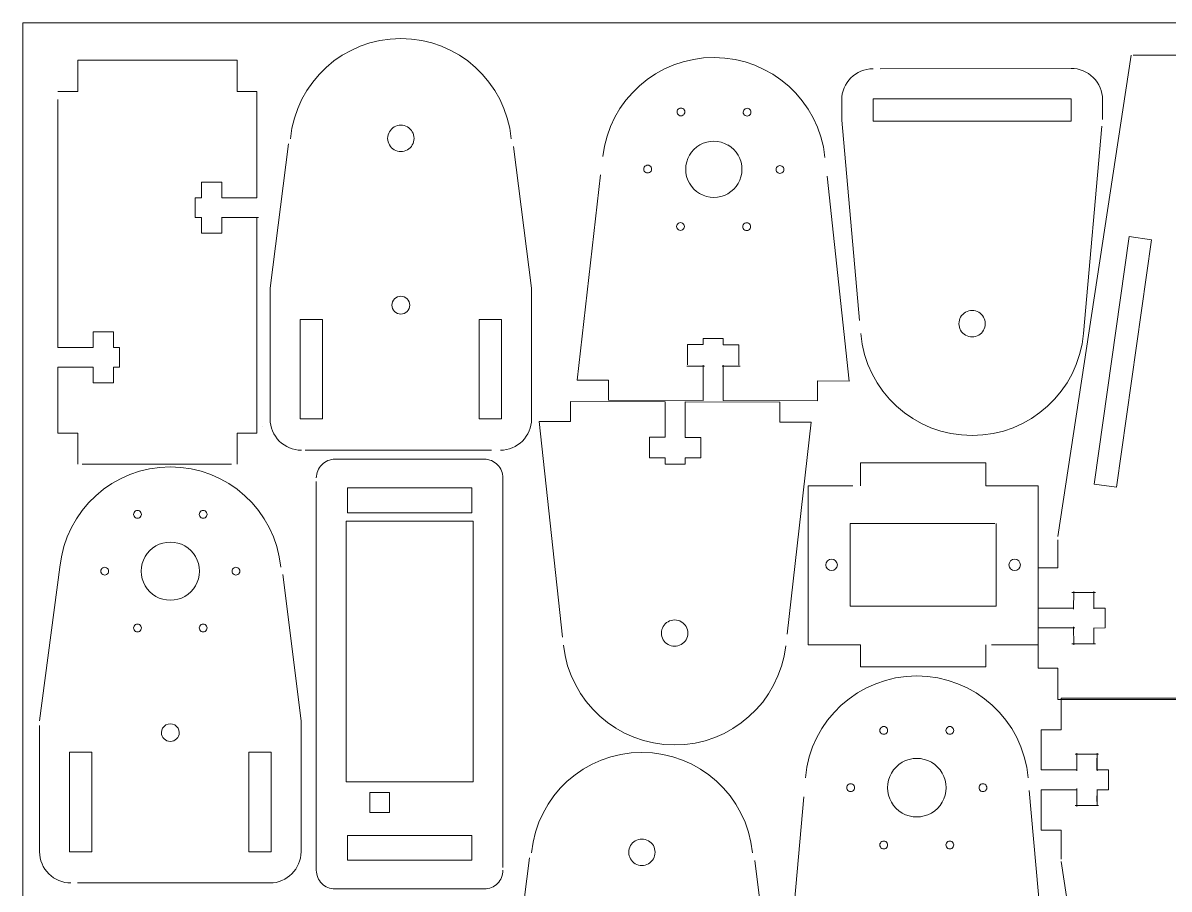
# Model space of a CAD drawing. Header units: centimetres. Extents: x -14.4 to 14.4, y -14.4 to 14.4.
# Drawn here: x -14.45 to 3.75, y 0.7 to 14.45 of the extents above; entities that cross this region are included whole.
import ezdxf

# ---------------------------------------------------------------- set-up
doc = ezdxf.new("R2010")
doc.units = ezdxf.units.CM
doc.header["$MEASUREMENT"] = 0
doc.layers.add('Ebene 1', color=7, linetype='Continuous')

msp = doc.modelspace()

# ---------------------------------------------------------------- linework, layer by layer
at = {"layer": 'Ebene 1', "lineweight": 9}
for points in [[(14.4498, 14.4498), (14.4498, 14.4498), (-14.4498, 14.4498), (-14.4498, 14.4498)], [(-14.4498, 14.4498), (-14.4498, 14.4498), (-14.4498, -14.4498), (-14.4498, -14.4498)], [(-8.44998, 14.20189), (-9.35711, 14.20189), (-10.11599, 13.51271), (-10.2029, 12.60966)], [(-6.69696, 12.60966), (-6.78398, 13.51271), (-7.54266, 14.20189), (-8.44998, 14.20189)], [(-13.58041, 13.36117), (-13.58041, 13.36117), (-13.58041, 13.8559), (-13.58041, 13.8559)], [(-13.58041, 13.8559), (-13.58041, 13.8559), (-11.049, 13.8559), (-11.049, 13.8559)], [(-11.049, 13.8559), (-11.049, 13.8559), (-11.049, 13.36117), (-11.049, 13.36117)], [(-5.24502, 12.3279), (-5.14188, 13.22656), (-4.37971, 13.90379), (-3.47518, 13.90061)], [(-3.47518, 13.90061), (-2.57074, 13.89742), (-1.81336, 13.21461), (-1.71658, 12.31535)], [(3.14552, 13.94023), (3.14552, 13.94023), (1.98242, 6.29751), (1.98242, 6.29751)], [(6.70553, 13.94023), (6.70553, 13.94023), (3.17559, 13.94023), (3.17559, 13.94023)], [(-0.95412, 13.72239), (-1.22912, 13.72239), (-1.45174, 13.49877), (-1.45174, 13.22377)], [(2.18961, 13.72866), (2.18961, 13.72866), (-0.83843, 13.72229), (-0.83843, 13.72229)], [(2.54286, 13.5829), (2.44907, 13.67649), (2.32203, 13.72886), (2.18961, 13.72866)], [(2.68922, 13.23004), (2.68922, 13.36246), (2.63655, 13.48941), (2.54286, 13.5829)], [(-13.89453, 13.36117), (-13.89453, 13.36117), (-13.58041, 13.36117), (-13.58041, 13.36117)], [(-11.049, 13.36117), (-11.049, 13.36117), (-10.73487, 13.36117), (-10.73487, 13.36117)], [(-10.73487, 13.36117), (-10.73487, 13.36117), (-10.73487, 11.67296), (-10.73487, 11.67296)], [(-13.89453, 9.29847), (-13.89453, 9.29847), (-13.89453, 13.23144), (-13.89453, 13.23144)], [(-4.03413, 13.09046), (-4.01491, 13.10151), (-3.99132, 13.10131), (-3.9723, 13.09046)], [(-1.45174, 13.22377), (-1.45174, 13.22377), (-1.45174, 12.90606), (-1.45174, 12.90606)], [(-0.95223, 13.24707), (-0.95223, 13.24707), (2.18971, 13.24707), (2.18971, 13.24707)], [(-0.95223, 12.88993), (-0.95223, 12.88993), (-0.95223, 13.24707), (-0.95223, 13.24707)], [(2.18971, 13.24707), (2.18971, 13.24707), (2.18971, 12.88993), (2.18971, 12.88993)], [(2.68922, 12.91443), (2.68922, 12.91443), (2.68922, 13.23004), (2.68922, 13.23004)], [(-4.03443, 12.98332), (-4.05354, 12.99448), (-4.06529, 13.01489), (-4.06519, 13.03699)], [(-4.06519, 13.03699), (-4.06519, 13.05919), (-4.05324, 13.0795), (-4.03413, 13.09046)], [(-3.9726, 12.98313), (-3.99181, 12.97227), (-4.01541, 12.97227), (-4.03443, 12.98313)], [(-4.03413, 13.09046), (-4.03413, 13.09046), (-4.03413, 13.09046), (-4.03413, 13.09046)], [(-4.03413, 13.09046), (-4.03413, 13.09046), (-4.03413, 13.09046), (-4.03413, 13.09046)], [(-3.94153, 13.03659), (-3.94163, 13.01459), (-3.95348, 12.99418), (-3.9726, 12.98313)], [(-3.9723, 13.09026), (-3.95318, 13.07911), (-3.94143, 13.05869), (-3.94153, 13.03659)], [(-2.98443, 12.97964), (-3.00344, 12.99079), (-3.01519, 13.0112), (-3.01509, 13.03331)], [(-3.01509, 13.03331), (-3.01499, 13.05551), (-3.00314, 13.07572), (-2.98403, 13.08677)], [(-2.9226, 12.97944), (-2.94171, 12.96829), (-2.96531, 12.96859), (-2.98443, 12.97944)], [(-2.98403, 13.08677), (-2.96481, 13.09782), (-2.94132, 13.09762), (-2.9222, 13.08677)], [(-2.98403, 13.08677), (-2.98403, 13.08677), (-2.98403, 13.08677), (-2.98403, 13.08677)], [(-2.98403, 13.08677), (-2.98403, 13.08677), (-2.98403, 13.08677), (-2.98403, 13.08677)], [(-2.89143, 13.03291), (-2.89153, 13.0109), (-2.90338, 12.99039), (-2.9226, 12.97944)], [(-2.9222, 13.08647), (-2.90308, 13.07542), (-2.89133, 13.05491), (-2.89143, 13.03291)], [(-8.55472, 12.79834), (-8.61954, 12.7609), (-8.65947, 12.6916), (-8.65937, 12.61663)], [(-8.34514, 12.79834), (-8.40996, 12.83587), (-8.48991, 12.83587), (-8.55472, 12.79834)], [(-8.2405, 12.61663), (-8.2404, 12.6916), (-8.28033, 12.7609), (-8.34514, 12.79834)], [(-1.45174, 12.90606), (-1.45174, 12.90606), (-1.16808, 9.72729), (-1.16808, 9.72729)], [(2.18971, 12.88993), (2.18971, 12.88993), (-0.95223, 12.88993), (-0.95223, 12.88993)], [(2.38684, 9.51701), (2.38684, 9.51701), (2.67996, 12.81028), (2.67996, 12.81028)], [(-8.65937, 12.61663), (-8.65947, 12.54176), (-8.61954, 12.47256), (-8.55472, 12.43513)], [(-8.65937, 12.61663), (-8.65937, 12.61663), (-8.65937, 12.61663), (-8.65937, 12.61663)], [(-8.65937, 12.61663), (-8.65937, 12.61663), (-8.65937, 12.61663), (-8.65937, 12.61663)], [(-8.34514, 12.43513), (-8.28033, 12.47256), (-8.2404, 12.54176), (-8.2405, 12.61663)], [(-3.70358, 12.51318), (-3.56508, 12.59254), (-3.39473, 12.59194), (-3.25683, 12.5106)], [(-10.23526, 12.52961), (-10.23526, 12.52961), (-10.5245, 10.23835), (-10.5245, 10.23835)], [(-8.55472, 12.43513), (-8.48991, 12.39749), (-8.40996, 12.39749), (-8.34514, 12.43513)], [(-6.37537, 10.23835), (-6.37537, 10.23835), (-6.65923, 12.4867), (-6.65923, 12.4867)], [(-3.92829, 12.12708), (-3.92779, 12.28668), (-3.84207, 12.43393), (-3.70358, 12.51318)], [(-3.70358, 12.51318), (-3.70358, 12.51318), (-3.70358, 12.51318), (-3.70358, 12.51318)], [(-3.70358, 12.51318), (-3.70358, 12.51318), (-3.70358, 12.51318), (-3.70358, 12.51318)], [(-3.25683, 12.51159), (-3.11884, 12.43134), (-3.03421, 12.28359), (-3.03481, 12.12399)], [(-4.56241, 12.18293), (-4.5432, 12.19378), (-4.5196, 12.19378), (-4.50058, 12.18293)], [(-5.65244, 8.77844), (-5.65244, 8.77844), (-5.27868, 12.03528), (-5.27868, 12.03528)], [(-4.56271, 12.0758), (-4.58183, 12.08695), (-4.59358, 12.10736), (-4.59348, 12.12947)], [(-4.59348, 12.12947), (-4.59338, 12.15147), (-4.58153, 12.17188), (-4.56241, 12.18293)], [(-4.50088, 12.0756), (-4.5201, 12.06445), (-4.5437, 12.06475), (-4.56271, 12.0756)], [(-4.56241, 12.18293), (-4.56241, 12.18293), (-4.56241, 12.18293), (-4.56241, 12.18293)], [(-4.56241, 12.18293), (-4.56241, 12.18293), (-4.56241, 12.18293), (-4.56241, 12.18293)], [(-4.46982, 12.12907), (-4.46992, 12.10686), (-4.48177, 12.08655), (-4.50088, 12.0756)], [(-4.50058, 12.18273), (-4.48147, 12.17158), (-4.46972, 12.15117), (-4.46982, 12.12907)], [(-3.70626, 11.73937), (-3.84426, 11.81972), (-3.92889, 11.96747), (-3.92829, 12.12708)], [(-3.03481, 12.12399), (-3.0353, 11.96429), (-3.12103, 11.81713), (-3.25952, 11.73778)], [(-2.46261, 12.06823), (-2.48173, 12.07938), (-2.49348, 12.09989), (-2.49338, 12.122)], [(-2.49338, 12.122), (-2.49338, 12.1442), (-2.48143, 12.16451), (-2.46221, 12.17546)], [(-2.40078, 12.06813), (-2.4199, 12.05708), (-2.4435, 12.05708), (-2.46261, 12.06813)], [(-2.46221, 12.17546), (-2.443, 12.18661), (-2.4194, 12.18661), (-2.40029, 12.17546)], [(-2.46221, 12.17546), (-2.46221, 12.17546), (-2.46221, 12.17546), (-2.46221, 12.17546)], [(-2.46221, 12.17546), (-2.46221, 12.17546), (-2.46221, 12.17546), (-2.46221, 12.17546)], [(-2.36952, 12.1216), (-2.36962, 12.0994), (-2.38147, 12.07909), (-2.40078, 12.06813)], [(-2.40029, 12.17536), (-2.38117, 12.16421), (-2.36942, 12.1437), (-2.36952, 12.1216)], [(-1.68462, 12.01795), (-1.68462, 12.01795), (-1.33465, 8.76311), (-1.33465, 8.76311)], [(-11.29353, 11.92028), (-11.29353, 11.92028), (-11.61502, 11.92028), (-11.61502, 11.92028)], [(-11.61502, 11.92028), (-11.61502, 11.92028), (-11.61502, 11.67296), (-11.61502, 11.67296)], [(-11.29353, 11.67296), (-11.29353, 11.67296), (-11.29353, 11.92028), (-11.29353, 11.92028)], [(-11.61502, 11.67296), (-11.61502, 11.67296), (-11.71399, 11.67296), (-11.71399, 11.67296)], [(-11.71399, 11.67296), (-11.71399, 11.67296), (-11.71399, 11.35884), (-11.71399, 11.35884)], [(-10.73487, 11.67296), (-10.73487, 11.67296), (-11.29353, 11.67296), (-11.29353, 11.67296)], [(-3.25952, 11.73778), (-3.39801, 11.65853), (-3.56837, 11.65913), (-3.70626, 11.74047)], [(-11.71399, 11.35884), (-11.71399, 11.35884), (-11.61502, 11.35884), (-11.61502, 11.35884)], [(-11.61502, 11.35884), (-11.61502, 11.35884), (-11.61502, 11.11142), (-11.61502, 11.11142)], [(-11.29512, 11.36014), (-11.29512, 11.36014), (-10.70998, 11.36014), (-10.70998, 11.36014)], [(-11.29353, 11.11142), (-11.29353, 11.11142), (-11.29353, 11.35884), (-11.29353, 11.35884)], [(-11.29353, 11.35884), (-11.29353, 11.35884), (-10.73487, 11.35884), (-10.73487, 11.35884)], [(-10.73487, 11.35884), (-10.73487, 11.35884), (-10.73487, 7.93783), (-10.73487, 7.93783)], [(-4.0405, 11.27162), (-4.02138, 11.28277), (-3.99779, 11.28277), (-3.97867, 11.27162)], [(-11.61502, 11.11142), (-11.61502, 11.11142), (-11.29353, 11.11142), (-11.29353, 11.11142)], [(-4.041, 11.16449), (-4.06011, 11.17554), (-4.07186, 11.19605), (-4.07176, 11.21816)], [(-4.07176, 11.21816), (-4.07166, 11.24036), (-4.05972, 11.26067), (-4.0405, 11.27162)], [(-3.97907, 11.16429), (-3.99829, 11.15324), (-4.02188, 11.15324), (-4.041, 11.16429)], [(-4.0405, 11.27162), (-4.0405, 11.27162), (-4.0405, 11.27162), (-4.0405, 11.27162)], [(-4.0405, 11.27162), (-4.0405, 11.27162), (-4.0405, 11.27162), (-4.0405, 11.27162)], [(-3.94791, 11.21776), (-3.94801, 11.19556), (-3.95985, 11.17525), (-3.97907, 11.16429)], [(-3.97867, 11.27152), (-3.95946, 11.26037), (-3.94771, 11.23996), (-3.94791, 11.21776)], [(-2.9909, 11.16071), (-3.01001, 11.17186), (-3.02176, 11.19237), (-3.02166, 11.21447)], [(-3.02166, 11.21447), (-3.02156, 11.23668), (-3.00972, 11.25699), (-2.9905, 11.26794)], [(-2.92897, 11.16061), (-2.94819, 11.14956), (-2.97178, 11.14956), (-2.9909, 11.16061)], [(-2.9905, 11.26794), (-2.97128, 11.27899), (-2.94769, 11.27899), (-2.92847, 11.26794)], [(-2.9905, 11.26794), (-2.9905, 11.26794), (-2.9905, 11.26794), (-2.9905, 11.26794)], [(-2.9905, 11.26794), (-2.9905, 11.26794), (-2.9905, 11.26794), (-2.9905, 11.26794)], [(-2.89771, 11.21408), (-2.89781, 11.19187), (-2.90975, 11.17156), (-2.92897, 11.16061)], [(-2.92847, 11.26784), (-2.90936, 11.25669), (-2.89761, 11.23618), (-2.89771, 11.21408)], [(3.11127, 11.05686), (3.11127, 11.05686), (2.55899, 7.12758), (2.55899, 7.12758)], [(2.91344, 7.0777), (2.91344, 7.0777), (3.46572, 11.00708), (3.46572, 11.00708)], [(3.46572, 11.00708), (3.46572, 11.00708), (3.11127, 11.05686), (3.11127, 11.05686)], [(-10.5245, 10.23835), (-10.5245, 10.23835), (-10.5245, 8.16075), (-10.5245, 8.16075)], [(-6.37537, 8.16075), (-6.37537, 8.16075), (-6.37537, 10.23835), (-6.37537, 10.23835)], [(-8.44998, 10.10961), (-8.52814, 10.10961), (-8.59156, 10.04619), (-8.59156, 9.96793)], [(-8.3083, 9.96793), (-8.3083, 10.04619), (-8.37173, 10.10961), (-8.44998, 10.10961)], [(-8.59156, 9.96793), (-8.59156, 9.88968), (-8.52814, 9.82635), (-8.44998, 9.82635)], [(-8.59156, 9.96793), (-8.59156, 9.96793), (-8.59156, 9.96793), (-8.59156, 9.96793)], [(-8.59156, 9.96793), (-8.59156, 9.96793), (-8.59156, 9.96793), (-8.59156, 9.96793)], [(-8.44998, 9.82635), (-8.37173, 9.82635), (-8.3083, 9.88968), (-8.3083, 9.96793)], [(0.51385, 9.85632), (0.44893, 9.81869), (0.40911, 9.74939), (0.40931, 9.67442)], [(0.72363, 9.85632), (0.65871, 9.89386), (0.57876, 9.89386), (0.51385, 9.85632)], [(0.82817, 9.67442), (0.82837, 9.74939), (0.78855, 9.81869), (0.72363, 9.85632)], [(-10.05007, 8.16175), (-10.05007, 8.16175), (-10.05007, 9.74262), (-10.05007, 9.74262)], [(-10.05007, 9.74262), (-10.05007, 9.74262), (-9.69533, 9.74262), (-9.69533, 9.74262)], [(-9.69533, 9.74262), (-9.69533, 9.74262), (-9.69533, 8.16175), (-9.69533, 8.16175)], [(-7.20454, 8.16175), (-7.20454, 8.16175), (-7.20454, 9.74262), (-7.20454, 9.74262)], [(-7.20454, 9.74262), (-7.20454, 9.74262), (-6.84979, 9.74262), (-6.84979, 9.74262)], [(-6.84979, 9.74262), (-6.84979, 9.74262), (-6.84979, 8.16175), (-6.84979, 8.16175)], [(0.40931, 9.67442), (0.40911, 9.59945), (0.44893, 9.52995), (0.51385, 9.49242)], [(0.72363, 9.49242), (0.78855, 9.52995), (0.82837, 9.59945), (0.82817, 9.67442)], [(-13.01439, 9.54578), (-13.01439, 9.54578), (-13.33598, 9.54578), (-13.33598, 9.54578)], [(-13.33598, 9.54578), (-13.33598, 9.54578), (-13.33598, 9.29847), (-13.33598, 9.29847)], [(-13.01439, 9.29847), (-13.01439, 9.29847), (-13.01439, 9.54578), (-13.01439, 9.54578)], [(-1.14937, 9.51661), (-1.06762, 8.60092), (-0.30038, 7.8992), (0.61889, 7.8993)], [(0.51385, 9.49242), (0.57876, 9.45488), (0.65871, 9.45488), (0.72363, 9.49242)], [(0.61889, 7.8993), (1.53826, 7.8993), (2.3053, 8.60132), (2.38684, 9.51701)], [(-13.33598, 9.29847), (-13.33598, 9.29847), (-13.89453, 9.29847), (-13.89453, 9.29847)], [(-12.91542, 9.29847), (-12.91542, 9.29847), (-13.01439, 9.29847), (-13.01439, 9.29847)], [(-12.91542, 8.98424), (-12.91542, 8.98424), (-12.91542, 9.29847), (-12.91542, 9.29847)], [(-3.89842, 9.34277), (-3.89842, 9.34277), (-3.89942, 9.01869), (-3.89942, 9.01869)], [(-3.64911, 9.34198), (-3.64911, 9.34198), (-3.89842, 9.34198), (-3.89842, 9.34198)], [(-3.64872, 9.44164), (-3.64872, 9.44164), (-3.64902, 9.34198), (-3.64902, 9.34198)], [(-3.3321, 9.44054), (-3.3321, 9.44054), (-3.64872, 9.44054), (-3.64872, 9.44054)], [(-3.3325, 9.34078), (-3.3325, 9.34078), (-3.3322, 9.44054), (-3.3322, 9.44054)], [(-3.08309, 9.33989), (-3.08309, 9.33989), (-3.3325, 9.33989), (-3.3325, 9.33989)], [(-3.08429, 9.01581), (-3.08429, 9.01581), (-3.08319, 9.33989), (-3.08319, 9.33989)], [(-13.89453, 7.93783), (-13.89453, 7.93783), (-13.89453, 8.98424), (-13.89453, 8.98424)], [(-13.89453, 8.98424), (-13.89453, 8.98424), (-13.33598, 8.98424), (-13.33598, 8.98424)], [(-13.33598, 8.98424), (-13.33598, 8.98424), (-13.33598, 8.73693), (-13.33598, 8.73693)], [(-13.01439, 8.73693), (-13.01439, 8.73693), (-13.01439, 8.98424), (-13.01439, 8.98424)], [(-13.01439, 8.98424), (-13.01439, 8.98424), (-12.91542, 8.98424), (-12.91542, 8.98424)], [(-3.629, 8.99948), (-3.629, 8.99948), (-3.91176, 8.99948), (-3.91176, 8.99948)], [(-3.65021, 9.0178), (-3.65021, 9.0178), (-3.6523, 8.45466), (-3.6523, 8.45466)], [(-3.06388, 8.99997), (-3.06388, 8.99997), (-3.34873, 8.99997), (-3.34873, 8.99997)], [(-3.33559, 8.45357), (-3.33559, 8.45357), (-3.3335, 9.0167), (-3.3335, 9.0167)], [(-13.33598, 8.73693), (-13.33598, 8.73693), (-13.01439, 8.73693), (-13.01439, 8.73693)], [(-5.15382, 8.77665), (-5.15382, 8.77665), (-5.65244, 8.77934), (-5.65244, 8.77934)], [(-5.15502, 8.46004), (-5.15502, 8.46004), (-5.15392, 8.77665), (-5.15392, 8.77665)], [(-1.83327, 8.7649), (-1.83327, 8.7649), (-1.83426, 8.44829), (-1.83426, 8.44829)], [(-1.33465, 8.76311), (-1.33465, 8.76311), (-1.83327, 8.7658), (-1.83327, 8.7658)], [(-5.75529, 8.43664), (-5.75529, 8.43664), (-5.75608, 8.12003), (-5.75608, 8.12003)], [(-4.25257, 8.43306), (-4.25257, 8.43306), (-5.75529, 8.43674), (-5.75529, 8.43674)], [(-3.6522, 8.45466), (-3.6522, 8.45466), (-5.15502, 8.45994), (-5.15502, 8.45994)], [(-4.25327, 8.11644), (-4.25327, 8.11644), (-4.25247, 8.43306), (-4.25247, 8.43306)], [(-3.93596, 8.43226), (-3.93596, 8.43226), (-3.93725, 7.86913), (-3.93725, 7.86913)], [(-2.43463, 8.42868), (-2.43463, 8.42868), (-3.93596, 8.43236), (-3.93596, 8.43236)], [(-1.83436, 8.44829), (-1.83436, 8.44829), (-3.33559, 8.45357), (-3.33559, 8.45357)], [(-2.43543, 8.11206), (-2.43543, 8.11206), (-2.43463, 8.42868), (-2.43463, 8.42868)], [(-10.65413, 8.03411), (-10.65413, 8.03411), (-10.65413, 8.03411), (-10.65413, 8.03411)], [(-10.65413, 8.03411), (-10.65413, 8.03411), (-10.65413, 8.03411), (-10.65413, 8.03411)], [(-10.5245, 8.16075), (-10.5245, 8.02953), (-10.47232, 7.90368), (-10.37963, 7.81088)], [(-9.69533, 8.16175), (-9.69533, 8.16175), (-10.05007, 8.16175), (-10.05007, 8.16175)], [(-6.84979, 8.16175), (-6.84979, 8.16175), (-7.20454, 8.16175), (-7.20454, 8.16175)], [(-6.52024, 7.81088), (-6.42744, 7.90368), (-6.37537, 8.02953), (-6.37537, 8.16075)], [(-6.37537, 8.16075), (-6.37537, 8.16075), (-6.37537, 8.16075), (-6.37537, 8.16075)], [(-6.37537, 8.16075), (-6.37537, 8.16075), (-6.37537, 8.16075), (-6.37537, 8.16075)], [(-6.2547, 8.12132), (-6.2547, 8.12132), (-5.88223, 4.69643), (-5.88223, 4.69643)], [(-5.75608, 8.12003), (-5.75608, 8.12003), (-6.2547, 8.12003), (-6.2547, 8.12003)], [(-4.25387, 7.86992), (-4.25387, 7.86992), (-4.25337, 8.11644), (-4.25337, 8.11644)], [(-1.93682, 8.11087), (-1.93682, 8.11087), (-2.43543, 8.11087), (-2.43543, 8.11087)], [(-2.31934, 4.74292), (-2.31934, 4.74292), (-1.93682, 8.11087), (-1.93682, 8.11087)], [(-13.58041, 7.93783), (-13.58041, 7.93783), (-13.89453, 7.93783), (-13.89453, 7.93783)], [(-13.58041, 7.44309), (-13.58041, 7.44309), (-13.58041, 7.93783), (-13.58041, 7.93783)], [(-10.73487, 7.93783), (-10.73487, 7.93783), (-11.049, 7.93783), (-11.049, 7.93783)], [(-11.049, 7.93783), (-11.049, 7.93783), (-11.049, 7.44309), (-11.049, 7.44309)], [(-4.50397, 7.54644), (-4.50397, 7.54644), (-4.50317, 7.87052), (-4.50317, 7.87052)], [(-4.50317, 7.87052), (-4.50317, 7.87052), (-4.25387, 7.87052), (-4.25387, 7.87052)], [(-3.93725, 7.86913), (-3.93725, 7.86913), (-3.68794, 7.86913), (-3.68794, 7.86913)], [(-3.68794, 7.86853), (-3.68794, 7.86853), (-3.68874, 7.54445), (-3.68874, 7.54445)], [(-10.37963, 7.81088), (-10.28684, 7.71809), (-10.16099, 7.66602), (-10.02976, 7.66602)], [(-9.96933, 7.66602), (-9.96933, 7.66602), (-7.01089, 7.66602), (-7.01089, 7.66602)], [(-6.8701, 7.66602), (-6.73888, 7.66602), (-6.61313, 7.71809), (-6.52024, 7.81088)], [(-9.70479, 7.43563), (-9.64913, 7.49138), (-9.57366, 7.52255), (-9.49501, 7.52255)], [(-9.49501, 7.52255), (-9.49501, 7.52255), (-7.12628, 7.52255), (-7.12628, 7.52255)], [(-9.49501, 7.52255), (-9.49501, 7.52255), (-9.49501, 7.52255), (-9.49501, 7.52255)], [(-9.49501, 7.52255), (-9.49501, 7.52255), (-9.49501, 7.52255), (-9.49501, 7.52255)], [(-7.12628, 7.52255), (-7.04753, 7.52255), (-6.97206, 7.49138), (-6.9164, 7.43563)], [(-4.25466, 7.54584), (-4.25466, 7.54584), (-4.50397, 7.54584), (-4.50397, 7.54584)], [(-4.25496, 7.44608), (-4.25496, 7.44608), (-4.25466, 7.54584), (-4.25466, 7.54584)], [(-3.93805, 7.54505), (-3.93805, 7.54505), (-3.93835, 7.44538), (-3.93835, 7.44538)], [(-3.68874, 7.54445), (-3.68874, 7.54445), (-3.93805, 7.54445), (-3.93805, 7.54445)], [(-1.15195, 7.09741), (-1.15195, 7.09741), (-1.15195, 7.4649), (-1.15195, 7.4649)], [(-1.15195, 7.4649), (-1.15195, 7.4649), (0.83454, 7.4649), (0.83454, 7.4649)], [(0.83454, 7.4649), (0.83454, 7.4649), (0.83454, 7.09741), (0.83454, 7.09741)], [(-13.86267, 5.80826), (-13.77565, 6.7112), (-13.01698, 7.40038), (-12.10965, 7.40038)], [(-11.1393, 7.44309), (-11.1393, 7.44309), (-13.51002, 7.44309), (-13.51002, 7.44309)], [(-12.10965, 7.40038), (-11.20253, 7.40038), (-10.44375, 6.7112), (-10.35673, 5.80826)], [(-9.79181, 7.22575), (-9.79181, 7.3044), (-9.76054, 7.37997), (-9.70479, 7.43563)], [(-6.9164, 7.43563), (-6.86075, 7.37997), (-6.82948, 7.3044), (-6.82948, 7.22575)], [(-3.93835, 7.44538), (-3.93835, 7.44538), (-4.25496, 7.44538), (-4.25496, 7.44538)], [(-9.79181, 1.0048), (-9.79181, 1.0048), (-9.79181, 7.16999), (-9.79181, 7.16999)], [(-6.82948, 7.2365), (-6.82948, 7.2365), (-6.82948, 1.04164), (-6.82948, 1.04164)], [(-1.98311, 6.2549), (-1.98311, 6.2549), (-1.98311, 7.09741), (-1.98311, 7.09741)], [(-1.98311, 7.09741), (-1.98311, 7.09741), (-1.27581, 7.09741), (-1.27581, 7.09741)], [(0.83454, 7.09741), (0.83454, 7.09741), (1.6658, 7.09741), (1.6658, 7.09741)], [(1.6658, 7.09741), (1.6658, 7.09741), (1.6658, 6.2549), (1.6658, 6.2549)], [(2.55899, 7.12758), (2.55899, 7.12758), (2.91344, 7.0777), (2.91344, 7.0777)], [(-7.32422, 7.06834), (-7.32422, 7.06834), (-9.29707, 7.06834), (-9.29707, 7.06834)], [(-9.29707, 7.06834), (-9.29707, 7.06834), (-9.29707, 6.67307), (-9.29707, 6.67307)], [(-7.32422, 6.67307), (-7.32422, 6.67307), (-7.32422, 7.06834), (-7.32422, 7.06834)], [(-12.66134, 6.59391), (-12.68035, 6.60467), (-12.692, 6.62518), (-12.6919, 6.64708)], [(-12.6919, 6.64708), (-12.6919, 6.66909), (-12.68035, 6.6893), (-12.66134, 6.70045)], [(-12.6919, 6.64708), (-12.6919, 6.64708), (-12.6919, 6.64708), (-12.6919, 6.64708)], [(-12.6919, 6.64708), (-12.6919, 6.64708), (-12.6919, 6.64708), (-12.6919, 6.64708)], [(-12.66134, 6.70045), (-12.64242, 6.7113), (-12.61892, 6.7113), (-12.5999, 6.70045)], [(-12.5999, 6.59391), (-12.61892, 6.58306), (-12.64242, 6.58306), (-12.66134, 6.59391)], [(-12.5999, 6.70045), (-12.58099, 6.6893), (-12.56924, 6.66909), (-12.56924, 6.64708)], [(-12.56924, 6.64708), (-12.56924, 6.62518), (-12.58089, 6.60487), (-12.5999, 6.59391)], [(-11.6196, 6.59391), (-11.63852, 6.60467), (-11.65026, 6.62518), (-11.65017, 6.64708)], [(-11.65017, 6.64708), (-11.65017, 6.66909), (-11.63862, 6.6893), (-11.6196, 6.70035)], [(-11.65017, 6.64708), (-11.65017, 6.64708), (-11.65017, 6.64708), (-11.65017, 6.64708)], [(-11.65017, 6.64708), (-11.65017, 6.64708), (-11.65017, 6.64708), (-11.65017, 6.64708)], [(-11.6196, 6.70035), (-11.60058, 6.7112), (-11.57709, 6.7112), (-11.55807, 6.70035)], [(-11.55807, 6.59391), (-11.57709, 6.58306), (-11.60058, 6.58306), (-11.6196, 6.59391)], [(-11.55807, 6.70035), (-11.53915, 6.6895), (-11.5274, 6.66909), (-11.5274, 6.64708)], [(-11.5274, 6.64708), (-11.5274, 6.62518), (-11.53915, 6.60487), (-11.55807, 6.59391)], [(-9.29707, 6.67307), (-9.29707, 6.67307), (-7.32422, 6.67307), (-7.32422, 6.67307)], [(-7.30211, 6.54005), (-7.30211, 6.54005), (-9.31918, 6.54005), (-9.31918, 6.54005)], [(-9.31918, 6.54005), (-9.31918, 6.54005), (-9.31918, 2.40238), (-9.31918, 2.40238)], [(-7.30211, 2.40238), (-7.30211, 2.40238), (-7.30211, 6.54005), (-7.30211, 6.54005)], [(-1.31613, 6.50222), (-1.31613, 6.50222), (0.97752, 6.50222), (0.97752, 6.50222)], [(-1.31613, 6.50222), (-1.31613, 6.50222), (-1.31613, 5.18668), (-1.31613, 5.18668)], [(0.99882, 6.50222), (0.99882, 6.50222), (0.99882, 5.18668), (0.99882, 5.18668)], [(-12.34034, 6.14448), (-12.19767, 6.22692), (-12.02184, 6.22692), (-11.87916, 6.14448)], [(-1.98311, 5.41528), (-1.98311, 5.41528), (-1.98311, 6.2549), (-1.98311, 6.2549)], [(1.6658, 6.2549), (1.6658, 6.2549), (1.6658, 5.41528), (1.6658, 5.41528)], [(1.98242, 6.24225), (1.98242, 6.24225), (1.98242, 5.7989), (1.98242, 5.7989)], [(-12.57053, 5.74483), (-12.57083, 5.90961), (-12.48302, 6.06194), (-12.34034, 6.14448)], [(-11.87916, 6.14448), (-11.73649, 6.06194), (-11.64877, 5.90961), (-11.64897, 5.74483)], [(-1.70364, 5.8445), (-1.70364, 5.89249), (-1.65963, 5.93649), (-1.61174, 5.93649)], [(-1.61174, 5.7529), (-1.65963, 5.7529), (-1.70364, 5.79641), (-1.70364, 5.8445)], [(-1.70364, 5.8445), (-1.70364, 5.8445), (-1.70364, 5.8445), (-1.70364, 5.8445)], [(-1.70364, 5.8445), (-1.70364, 5.8445), (-1.70364, 5.8445), (-1.70364, 5.8445)], [(-1.61174, 5.93649), (-1.56365, 5.93649), (-1.52004, 5.89249), (-1.52004, 5.8445)], [(-1.52004, 5.8445), (-1.52004, 5.79641), (-1.56365, 5.7529), (-1.61174, 5.7529)], [(1.20273, 5.8445), (1.20273, 5.89289), (1.24634, 5.93649), (1.29473, 5.93649)], [(1.29473, 5.7529), (1.24634, 5.7529), (1.20273, 5.79641), (1.20273, 5.8445)], [(1.29473, 5.93649), (1.34272, 5.93649), (1.38633, 5.89289), (1.38633, 5.8445)], [(1.38633, 5.8445), (1.38633, 5.79641), (1.34272, 5.7529), (1.29473, 5.7529)], [(-14.18426, 3.36655), (-14.18426, 3.36655), (-13.86267, 5.80826), (-13.86267, 5.80826)], [(-13.18225, 5.69167), (-13.20127, 5.70252), (-13.21292, 5.72293), (-13.21282, 5.74483)], [(-13.21282, 5.74483), (-13.21282, 5.76684), (-13.20127, 5.78715), (-13.18225, 5.7981)], [(-13.21282, 5.74483), (-13.21282, 5.74483), (-13.21282, 5.74483), (-13.21282, 5.74483)], [(-13.21282, 5.74483), (-13.21282, 5.74483), (-13.21282, 5.74483), (-13.21282, 5.74483)], [(-13.18225, 5.7981), (-13.16324, 5.80895), (-13.13984, 5.80895), (-13.12082, 5.7981)], [(-13.12082, 5.69167), (-13.13984, 5.68081), (-13.16324, 5.68081), (-13.18225, 5.69167)], [(-13.12082, 5.7981), (-13.10181, 5.78725), (-13.09016, 5.76684), (-13.09016, 5.74483)], [(-13.09016, 5.74483), (-13.09016, 5.72293), (-13.10181, 5.70262), (-13.12082, 5.69167)], [(-12.34034, 5.34528), (-12.48302, 5.42782), (-12.57073, 5.58006), (-12.57053, 5.74483)], [(-12.57053, 5.74483), (-12.57053, 5.74483), (-12.57053, 5.74483), (-12.57053, 5.74483)], [(-12.57053, 5.74483), (-12.57053, 5.74483), (-12.57053, 5.74483), (-12.57053, 5.74483)], [(-11.64897, 5.74483), (-11.64867, 5.58006), (-11.73649, 5.42782), (-11.87916, 5.34528)], [(-11.09868, 5.69167), (-11.1176, 5.70252), (-11.12935, 5.72293), (-11.12925, 5.74483)], [(-11.12925, 5.74483), (-11.12925, 5.76684), (-11.1176, 5.78715), (-11.09868, 5.7981)], [(-11.12925, 5.74483), (-11.12925, 5.74483), (-11.12925, 5.74483), (-11.12925, 5.74483)], [(-11.12925, 5.74483), (-11.12925, 5.74483), (-11.12925, 5.74483), (-11.12925, 5.74483)], [(-11.09868, 5.7981), (-11.07966, 5.80895), (-11.05617, 5.80895), (-11.03725, 5.7981)], [(-11.03725, 5.69167), (-11.05627, 5.68081), (-11.07966, 5.68081), (-11.09868, 5.69167)], [(-11.03725, 5.7981), (-11.01823, 5.78725), (-11.00658, 5.76684), (-11.00658, 5.74483)], [(-11.00658, 5.74483), (-11.00658, 5.72293), (-11.01823, 5.70262), (-11.03725, 5.69167)], [(-10.32139, 5.69147), (-10.32139, 5.69147), (-10.03514, 3.36655), (-10.03514, 3.36655)], [(1.98242, 5.7989), (1.98242, 5.7989), (1.6658, 5.7989), (1.6658, 5.7989)], [(1.6658, 5.7989), (1.6658, 5.7989), (1.6658, 5.1594), (1.6658, 5.1594)], [(-11.87916, 5.34528), (-12.02184, 5.26285), (-12.19767, 5.26285), (-12.34034, 5.34528)], [(-1.98311, 4.57267), (-1.98311, 4.57267), (-1.98311, 5.41528), (-1.98311, 5.41528)], [(1.6658, 5.41528), (1.6658, 5.41528), (1.6658, 4.57267), (1.6658, 4.57267)], [(2.20345, 5.40622), (2.20345, 5.40622), (2.57781, 5.40622), (2.57781, 5.40622)], [(2.23073, 5.14068), (2.23073, 5.14068), (2.23172, 5.42334), (2.23172, 5.42334)], [(2.55282, 5.42284), (2.55282, 5.42284), (2.55381, 5.14476), (2.55381, 5.14476)], [(0.99882, 5.18668), (0.99882, 5.18668), (-1.31613, 5.18668), (-1.31613, 5.18668)], [(1.66282, 5.1594), (1.66282, 5.1594), (2.23073, 5.1594), (2.23073, 5.1594)], [(1.6658, 5.1594), (1.6658, 5.1594), (2.23073, 5.1594), (2.23073, 5.1594)], [(2.55481, 5.1594), (2.55481, 5.1594), (2.73372, 5.1594), (2.73372, 5.1594)], [(2.73372, 5.1594), (2.73372, 5.1594), (2.73372, 4.84279), (2.73372, 4.84279)], [(-4.20797, 4.94285), (-4.27288, 4.90561), (-4.31301, 4.83661), (-4.31311, 4.76174)], [(-3.99858, 4.94235), (-4.0633, 4.97988), (-4.14315, 4.98018), (-4.20797, 4.94235)], [(-4.20797, 4.94285), (-4.20797, 4.94285), (-4.20797, 4.94285), (-4.20797, 4.94285)], [(-4.20797, 4.94285), (-4.20797, 4.94285), (-4.20797, 4.94285), (-4.20797, 4.94285)], [(-3.89434, 4.76074), (-3.89414, 4.83562), (-3.93387, 4.90481), (-3.99858, 4.94235)], [(-12.66134, 4.78932), (-12.68035, 4.80017), (-12.692, 4.82068), (-12.6919, 4.84269)], [(-12.6919, 4.84269), (-12.6919, 4.86459), (-12.68035, 4.8849), (-12.66134, 4.89585)], [(-12.6919, 4.84269), (-12.6919, 4.84269), (-12.6919, 4.84269), (-12.6919, 4.84269)], [(-12.6919, 4.84269), (-12.6919, 4.84269), (-12.6919, 4.84269), (-12.6919, 4.84269)], [(-12.66134, 4.89585), (-12.64242, 4.90671), (-12.61892, 4.90671), (-12.5999, 4.89585)], [(-12.5999, 4.78932), (-12.61892, 4.77847), (-12.64242, 4.77847), (-12.66134, 4.78932)], [(-12.5999, 4.89585), (-12.58099, 4.885), (-12.56924, 4.86459), (-12.56924, 4.84269)], [(-12.56924, 4.84269), (-12.56924, 4.82068), (-12.58089, 4.80037), (-12.5999, 4.78932)], [(-11.6196, 4.78932), (-11.63852, 4.80047), (-11.65026, 4.82068), (-11.65017, 4.84269)], [(-11.65017, 4.84269), (-11.65017, 4.86459), (-11.63862, 4.8849), (-11.6196, 4.89585)], [(-11.65017, 4.84269), (-11.65017, 4.84269), (-11.65017, 4.84269), (-11.65017, 4.84269)], [(-11.65017, 4.84269), (-11.65017, 4.84269), (-11.65017, 4.84269), (-11.65017, 4.84269)], [(-11.6196, 4.89585), (-11.60058, 4.90671), (-11.57709, 4.90671), (-11.55807, 4.89585)], [(-11.55807, 4.78932), (-11.57709, 4.77847), (-11.60058, 4.77847), (-11.6196, 4.78932)], [(-11.55807, 4.89585), (-11.53915, 4.885), (-11.5274, 4.86459), (-11.5274, 4.84269)], [(-11.5274, 4.84269), (-11.5274, 4.82068), (-11.53915, 4.80047), (-11.55807, 4.78932)], [(-4.31311, 4.76174), (-4.31331, 4.68697), (-4.27358, 4.61777), (-4.20886, 4.58024)], [(-3.99948, 4.57964), (-3.93456, 4.61688), (-3.89454, 4.68597), (-3.89434, 4.76074)], [(2.24785, 4.84527), (2.24785, 4.84527), (1.66282, 4.84527), (1.66282, 4.84527)], [(2.23073, 4.84), (2.23073, 4.84), (1.6658, 4.84289), (1.6658, 4.84289)], [(1.6658, 4.84279), (1.6658, 4.84279), (1.6658, 4.20329), (1.6658, 4.20329)], [(2.23123, 4.57556), (2.23123, 4.57556), (2.23073, 4.86031), (2.23073, 4.86031)], [(2.73372, 4.84279), (2.73372, 4.84279), (2.55182, 4.8398), (2.55182, 4.8398)], [(2.55222, 4.84527), (2.55222, 4.84527), (2.55222, 4.59796), (2.55222, 4.59796)], [(-5.86839, 4.56938), (-5.77062, 3.67022), (-5.01244, 2.98831), (-4.108, 2.98622)], [(-4.20886, 4.58024), (-4.14415, 4.5426), (-4.0644, 4.5424), (-3.99948, 4.58024)], [(-4.108, 2.98622), (-3.20357, 2.98353), (-2.4421, 3.66226), (-2.33995, 4.56092)], [(-1.15195, 4.57267), (-1.15195, 4.57267), (-1.98311, 4.57267), (-1.98311, 4.57267)], [(-1.15195, 4.2241), (-1.15195, 4.2241), (-1.15195, 4.57267), (-1.15195, 4.57267)], [(0.83454, 4.57267), (0.83454, 4.57267), (0.83454, 4.2241), (0.83454, 4.2241)], [(1.6658, 4.57267), (1.6658, 4.57267), (0.92515, 4.57267), (0.92515, 4.57267)], [(2.57791, 4.59268), (2.57791, 4.59268), (2.20365, 4.59268), (2.20365, 4.59268)], [(0.83454, 4.2241), (0.83454, 4.2241), (-1.15195, 4.2241), (-1.15195, 4.2241)], [(1.6658, 4.20329), (1.6658, 4.20329), (1.98242, 4.20329), (1.98242, 4.20329)], [(1.98242, 4.20329), (1.98242, 4.20329), (1.98242, 3.70467), (1.98242, 3.70467)], [(-0.25926, 4.08212), (-1.17854, 4.08212), (-1.94568, 3.38009), (-2.02722, 2.4644)], [(1.50899, 2.4648), (1.42725, 3.38039), (0.66001, 4.08222), (-0.25926, 4.08212)], [(1.98242, 3.70467), (1.98242, 3.70467), (7.20783, 3.70467), (7.20783, 3.70467)], [(2.0318, 3.22826), (2.0318, 3.22826), (2.0318, 3.72687), (2.0318, 3.72687)], [(2.0318, 3.72687), (2.0318, 3.72687), (7.25721, 3.72687), (7.25721, 3.72687)], [(-14.18426, 1.28885), (-14.18426, 1.28885), (-14.18426, 3.29616), (-14.18426, 3.29616)], [(-12.18034, 3.30373), (-12.22395, 3.27864), (-12.25083, 3.23194), (-12.25083, 3.18156)], [(-12.03916, 3.30373), (-12.08287, 3.32892), (-12.13663, 3.32892), (-12.18034, 3.30373)], [(-11.96857, 3.18156), (-11.96857, 3.23194), (-11.99555, 3.27854), (-12.03916, 3.30373)], [(-10.03514, 3.36655), (-10.03514, 3.36655), (-10.03514, 1.28885), (-10.03514, 1.28885)], [(-0.7532, 3.26998), (-0.77232, 3.28113), (-0.79591, 3.28113), (-0.81503, 3.26998)], [(0.2969, 3.26998), (0.27768, 3.28103), (0.25419, 3.28103), (0.23507, 3.26998)], [(-12.25083, 3.18156), (-12.25083, 3.1036), (-12.18771, 3.04038), (-12.10975, 3.04038)], [(-12.25083, 3.18156), (-12.25083, 3.18156), (-12.25083, 3.18156), (-12.25083, 3.18156)], [(-12.25083, 3.18156), (-12.25083, 3.18156), (-12.25083, 3.18156), (-12.25083, 3.18156)], [(-12.10975, 3.04038), (-12.03179, 3.04038), (-11.96857, 3.1036), (-11.96857, 3.18156)], [(-0.81503, 3.26998), (-0.83425, 3.25882), (-0.84599, 3.23851), (-0.84599, 3.21641)], [(-0.84599, 3.21641), (-0.84599, 3.19441), (-0.83425, 3.1739), (-0.81503, 3.16284)], [(-0.81503, 3.16284), (-0.79591, 3.15169), (-0.77232, 3.15169), (-0.7532, 3.16284)], [(-0.72234, 3.21641), (-0.72234, 3.23861), (-0.73408, 3.25892), (-0.7532, 3.26998)], [(-0.7532, 3.16284), (-0.73408, 3.1739), (-0.72234, 3.19431), (-0.72234, 3.21641)], [(-0.72234, 3.21641), (-0.72234, 3.21641), (-0.72234, 3.21641), (-0.72234, 3.21641)], [(-0.72234, 3.21641), (-0.72234, 3.21641), (-0.72234, 3.21641), (-0.72234, 3.21641)], [(0.23507, 3.26998), (0.21585, 3.25882), (0.20411, 3.23851), (0.20411, 3.21641)], [(0.20411, 3.21641), (0.20411, 3.19441), (0.21585, 3.1739), (0.23507, 3.16284)], [(0.23507, 3.16284), (0.25419, 3.15169), (0.27768, 3.15169), (0.2969, 3.16284)], [(0.32776, 3.21641), (0.32776, 3.23831), (0.31602, 3.25892), (0.2969, 3.26998)], [(0.2969, 3.16284), (0.31602, 3.174), (0.32776, 3.19431), (0.32776, 3.21641)], [(1.71519, 2.58876), (1.71519, 2.58876), (1.71519, 3.22826), (1.71519, 3.22826)], [(1.71519, 3.22826), (1.71519, 3.22826), (2.0318, 3.22826), (2.0318, 3.22826)], [(-13.3552, 2.87072), (-13.3552, 2.87072), (-13.70994, 2.87072), (-13.70994, 2.87072)], [(-13.70994, 2.87072), (-13.70994, 2.87072), (-13.70994, 1.28985), (-13.70994, 1.28985)], [(-13.3552, 1.28985), (-13.3552, 1.28985), (-13.3552, 2.87072), (-13.3552, 2.87072)], [(-10.50956, 2.87072), (-10.50956, 2.87072), (-10.86431, 2.87072), (-10.86431, 2.87072)], [(-10.86431, 2.87072), (-10.86431, 2.87072), (-10.86431, 1.28985), (-10.86431, 1.28985)], [(-10.50956, 1.28985), (-10.50956, 1.28985), (-10.50956, 2.87072), (-10.50956, 2.87072)], [(-4.62305, 2.86694), (-5.53017, 2.86694), (-6.28905, 2.17776), (-6.37607, 1.27472)], [(-2.87003, 1.27472), (-2.95705, 2.17776), (-3.71582, 2.86694), (-4.62305, 2.86694)], [(-0.02668, 2.70973), (-0.17045, 2.79277), (-0.34768, 2.79277), (-0.49145, 2.70973)], [(2.25283, 2.83837), (2.25283, 2.83837), (2.62719, 2.83837), (2.62719, 2.83837)], [(2.28011, 2.57273), (2.28011, 2.57273), (2.28111, 2.85549), (2.28111, 2.85549)], [(2.60121, 2.59155), (2.60121, 2.59155), (2.60121, 2.77584), (2.60121, 2.77584)], [(2.6022, 2.85499), (2.6022, 2.85499), (2.6032, 2.57691), (2.6032, 2.57691)], [(-0.49145, 2.70973), (-0.63522, 2.62659), (-0.72373, 2.47307), (-0.72353, 2.30699)], [(0.2054, 2.30699), (0.2056, 2.47307), (0.11709, 2.62659), (-0.02668, 2.70973)], [(2.28011, 2.59155), (2.28011, 2.59155), (1.71519, 2.58886), (1.71519, 2.58886)], [(2.78321, 2.58876), (2.78321, 2.58876), (2.60121, 2.59135), (2.60121, 2.59135)], [(2.78321, 2.27215), (2.78321, 2.27215), (2.78321, 2.58876), (2.78321, 2.58876)], [(-9.31918, 2.40238), (-9.31918, 2.40238), (-7.30211, 2.40238), (-7.30211, 2.40238)], [(-1.2782, 2.36076), (-1.29742, 2.37181), (-1.32101, 2.37181), (-1.34013, 2.36076)], [(0.8219, 2.36056), (0.80278, 2.37161), (0.77919, 2.37161), (0.76007, 2.36056)], [(-8.94263, 2.22874), (-8.94263, 2.22874), (-8.94263, 1.91461), (-8.94263, 1.91461)], [(-8.6285, 2.22874), (-8.6285, 2.22874), (-8.94263, 2.22874), (-8.94263, 2.22874)], [(-8.6285, 1.91461), (-8.6285, 1.91461), (-8.6285, 2.22874), (-8.6285, 2.22874)], [(-1.34013, 2.36076), (-1.35935, 2.34961), (-1.37109, 2.3292), (-1.37099, 2.30699)], [(-1.37099, 2.30699), (-1.37109, 2.28479), (-1.35935, 2.26438), (-1.34013, 2.25323)], [(-1.34013, 2.25323), (-1.32101, 2.24218), (-1.29742, 2.24218), (-1.2782, 2.25323)], [(-1.24734, 2.30699), (-1.24724, 2.3292), (-1.25898, 2.34961), (-1.2782, 2.36076)], [(-1.2782, 2.25323), (-1.25898, 2.26438), (-1.24724, 2.28489), (-1.24734, 2.30699)], [(-1.24734, 2.30699), (-1.24734, 2.30699), (-1.24734, 2.30699), (-1.24734, 2.30699)], [(-1.24734, 2.30699), (-1.24734, 2.30699), (-1.24734, 2.30699), (-1.24734, 2.30699)], [(-0.72353, 2.30699), (-0.72373, 2.14092), (-0.63522, 1.98739), (-0.49145, 1.90436)], [(-0.02668, 1.90436), (0.11709, 1.98739), (0.2056, 2.14092), (0.2054, 2.30699)], [(0.76007, 2.36056), (0.74095, 2.34941), (0.72921, 2.3291), (0.72921, 2.30699)], [(0.72921, 2.30699), (0.72921, 2.28479), (0.74095, 2.26448), (0.76007, 2.25343)], [(0.76007, 2.25343), (0.77919, 2.24238), (0.80278, 2.24238), (0.8219, 2.25343)], [(0.85286, 2.30699), (0.85286, 2.3289), (0.84102, 2.34951), (0.8219, 2.36056)], [(0.8219, 2.25343), (0.84102, 2.26458), (0.85286, 2.28489), (0.85286, 2.30699)], [(1.81146, -0.92475), (1.81146, -0.92475), (1.52711, 2.26109), (1.52711, 2.26109)], [(1.71519, 1.63265), (1.71519, 1.63265), (1.71519, 2.27215), (1.71519, 2.27215)], [(1.71519, 2.27215), (1.71519, 2.27215), (2.28011, 2.27215), (2.28011, 2.27215)], [(2.28061, 2.0077), (2.28061, 2.0077), (2.28011, 2.29246), (2.28011, 2.29246)], [(2.60121, 2.08775), (2.60121, 2.08775), (2.60419, 2.27215), (2.60419, 2.27215)], [(2.6017, 2.27742), (2.6017, 2.27742), (2.6017, 2.03011), (2.6017, 2.03011)], [(2.60419, 2.27215), (2.60419, 2.27215), (2.78321, 2.27215), (2.78321, 2.27215)], [(-2.0539, 2.16392), (-2.0539, 2.16392), (-2.32959, -0.93301), (-2.32959, -0.93301)], [(2.62739, 2.02483), (2.62739, 2.02483), (2.25303, 2.02483), (2.25303, 2.02483)], [(-8.94263, 1.91461), (-8.94263, 1.91461), (-8.6285, 1.91461), (-8.6285, 1.91461)], [(-0.49145, 1.90436), (-0.34768, 1.82122), (-0.17045, 1.82122), (-0.02668, 1.90436)], [(-7.32422, 1.54911), (-7.32422, 1.54911), (-9.29707, 1.54911), (-9.29707, 1.54911)], [(-9.29707, 1.54911), (-9.29707, 1.54911), (-9.29707, 1.15385), (-9.29707, 1.15385)], [(-7.32422, 1.15385), (-7.32422, 1.15385), (-7.32422, 1.54911), (-7.32422, 1.54911)], [(-4.72779, 1.46339), (-4.7927, 1.42595), (-4.83253, 1.35666), (-4.83243, 1.28178)], [(-4.51821, 1.46339), (-4.58312, 1.50092), (-4.66307, 1.50092), (-4.72779, 1.46339)], [(-4.41357, 1.28178), (-4.41347, 1.35666), (-4.45349, 1.42595), (-4.51821, 1.46339)], [(-0.7532, 1.45114), (-0.77232, 1.46229), (-0.79591, 1.46229), (-0.81503, 1.45114)], [(0.2969, 1.45114), (0.27768, 1.46219), (0.25419, 1.46219), (0.23507, 1.45114)], [(2.0318, 1.63265), (2.0318, 1.63265), (1.71519, 1.63265), (1.71519, 1.63265)], [(2.0318, 1.17207), (2.0318, 1.17207), (2.0318, 1.63265), (2.0318, 1.63265)], [(-14.0394, 0.93909), (-14.13219, 1.03178), (-14.18426, 1.15763), (-14.18426, 1.28885)], [(-14.18426, 1.28885), (-14.18426, 1.28885), (-14.18426, 1.28885), (-14.18426, 1.28885)], [(-14.18426, 1.28885), (-14.18426, 1.28885), (-14.18426, 1.28885), (-14.18426, 1.28885)], [(-13.70994, 1.28985), (-13.70994, 1.28985), (-13.3552, 1.28985), (-13.3552, 1.28985)], [(-10.86431, 1.28985), (-10.86431, 1.28985), (-10.50956, 1.28985), (-10.50956, 1.28985)], [(-10.03514, 1.28885), (-10.03514, 1.01565), (-10.25667, 0.79412), (-10.52987, 0.79412)], [(-4.83243, 1.28178), (-4.83253, 1.20681), (-4.7927, 1.13762), (-4.72779, 1.10018)], [(-4.83243, 1.28178), (-4.83243, 1.28178), (-4.83243, 1.28178), (-4.83243, 1.28178)], [(-4.83243, 1.28178), (-4.83243, 1.28178), (-4.83243, 1.28178), (-4.83243, 1.28178)], [(-4.51821, 1.10018), (-4.45349, 1.13762), (-4.41347, 1.20681), (-4.41357, 1.28178)], [(-0.81503, 1.45114), (-0.83425, 1.43999), (-0.84599, 1.41968), (-0.84599, 1.39758)], [(-0.84599, 1.39758), (-0.84599, 1.37567), (-0.83425, 1.35506), (-0.81503, 1.34401)], [(-0.81503, 1.34401), (-0.79591, 1.33286), (-0.77232, 1.33286), (-0.7532, 1.34401)], [(-0.72234, 1.39758), (-0.72234, 1.41958), (-0.73408, 1.44009), (-0.7532, 1.45114)], [(-0.7532, 1.34401), (-0.73408, 1.35506), (-0.72234, 1.37547), (-0.72234, 1.39758)], [(-0.72234, 1.39758), (-0.72234, 1.39758), (-0.72234, 1.39758), (-0.72234, 1.39758)], [(-0.72234, 1.39758), (-0.72234, 1.39758), (-0.72234, 1.39758), (-0.72234, 1.39758)], [(0.23507, 1.45114), (0.21585, 1.43999), (0.20411, 1.41968), (0.20411, 1.39758)], [(0.20411, 1.39758), (0.20411, 1.37567), (0.21585, 1.35506), (0.23507, 1.34401)], [(0.23507, 1.34401), (0.25419, 1.33296), (0.27768, 1.33296), (0.2969, 1.34401)], [(0.32776, 1.39758), (0.32776, 1.41958), (0.31602, 1.44009), (0.2969, 1.45114)], [(0.2969, 1.34401), (0.31602, 1.35516), (0.32776, 1.37547), (0.32776, 1.39758)], [(-9.29707, 1.15385), (-9.29707, 1.15385), (-7.32422, 1.15385), (-7.32422, 1.15385)], [(-6.40833, 1.19467), (-6.40833, 1.19467), (-6.69756, -1.0966), (-6.69756, -1.0966)], [(-4.72779, 1.10018), (-4.66307, 1.06264), (-4.58312, 1.06264), (-4.51821, 1.10018)], [(-2.54844, -1.0966), (-2.54844, -1.0966), (-2.83239, 1.15185), (-2.83239, 1.15185)], [(3.1949, -6.50869), (3.1949, -6.50869), (2.0318, 1.13403), (2.0318, 1.13403)], [(-13.68963, 0.79412), (-13.82086, 0.79412), (-13.9467, 0.84629), (-14.0394, 0.93909)], [(-9.70479, 0.78665), (-9.76054, 0.84231), (-9.79181, 0.91778), (-9.79181, 0.99663)], [(-6.82948, 0.99663), (-6.82948, 0.91778), (-6.86075, 0.84231), (-6.9164, 0.78665)], [(-10.52987, 0.79412), (-10.52987, 0.79412), (-13.58429, 0.79412), (-13.58429, 0.79412)], [(-9.49501, 0.69973), (-9.57366, 0.69973), (-9.64913, 0.731), (-9.70479, 0.78665)], [(-6.9164, 0.78665), (-6.97206, 0.731), (-7.04753, 0.69973), (-7.12628, 0.69973)], [(-7.12628, 0.69973), (-7.12628, 0.69973), (-9.49501, 0.69973), (-9.49501, 0.69973)]]:
    msp.add_open_spline(points, degree=3, dxfattribs=at)

doc.saveas('drawing.dxf')
